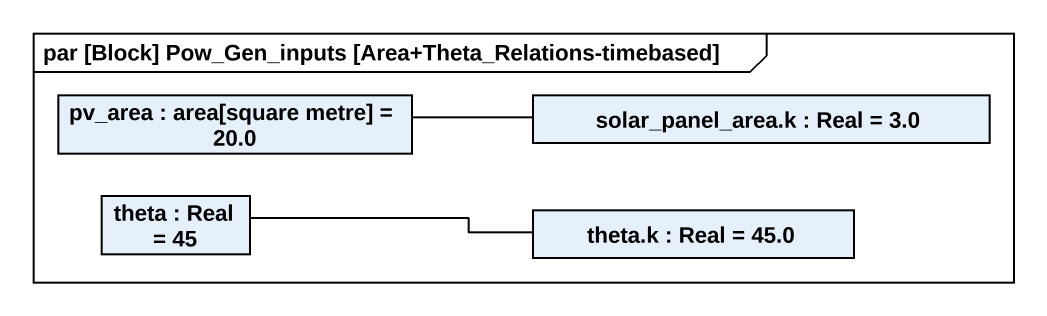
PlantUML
@startuml
mainframe par [Block] Pow_Gen_inputs [Area+Theta_Relations-timebased]
rectangle "pv_area : area[square metre] = 20.0" as pv_area
rectangle "solar_panel_area.k : Real = 3.0" as solar_panel_area_k
rectangle "theta : Real = 45" as theta
rectangle "theta.k : Real = 45.0" as theta_k
pv_area -right- solar_panel_area_k
theta -right- theta_k
@enduml
